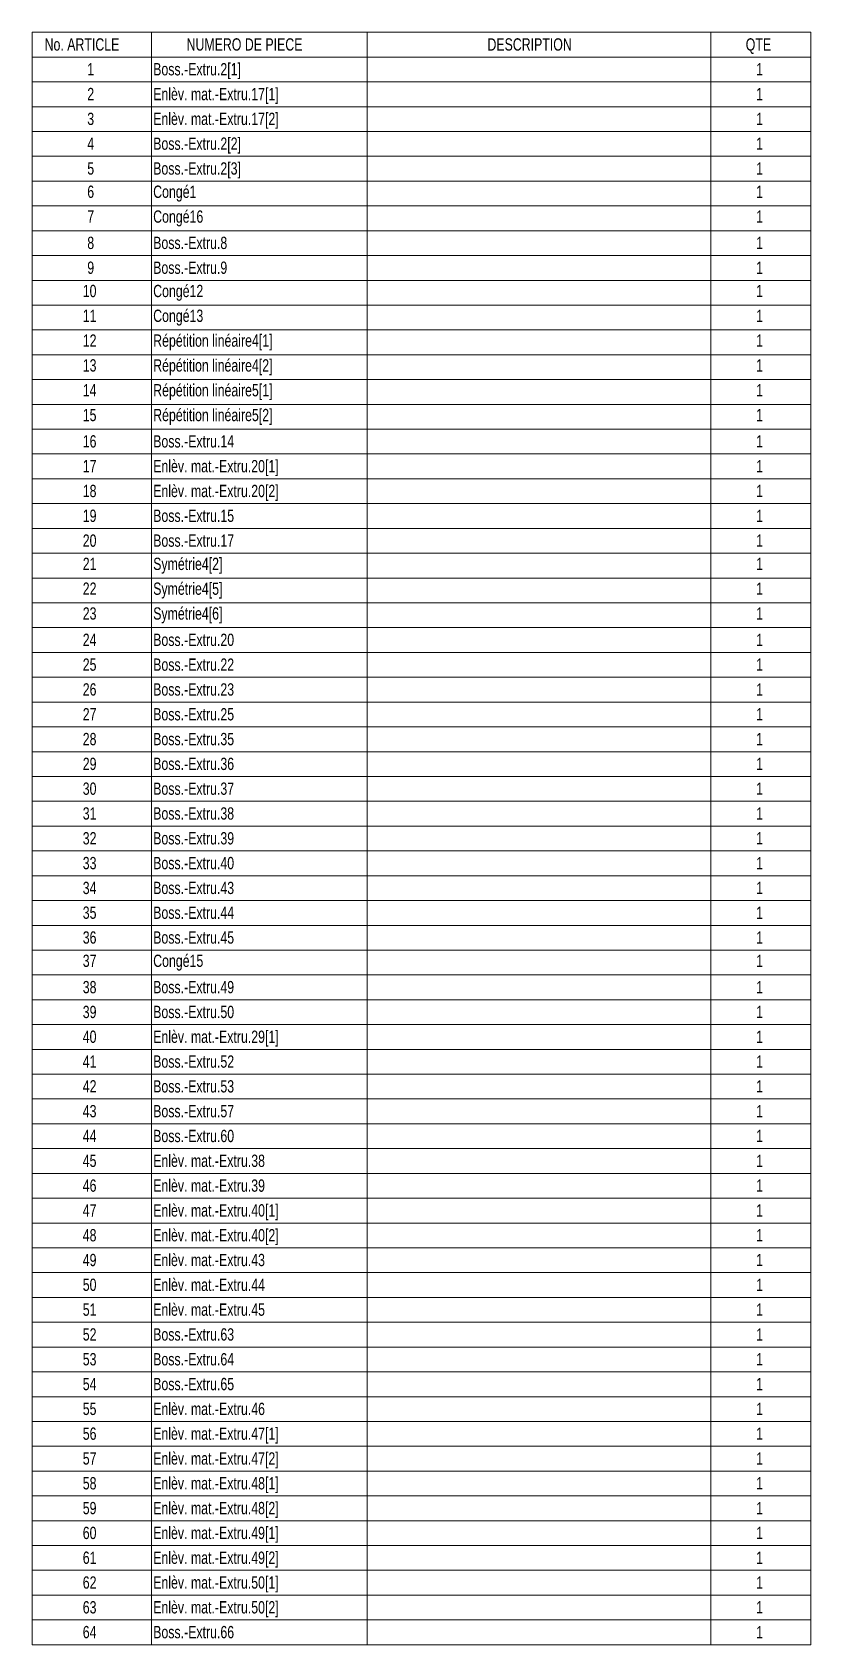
# Paper-space layout 'Feuille1' of a CAD drawing. Header units: millimetres. Extents: x 11 to 540, y -252 to 207.
# Drawn here: x 318.9 to 540.3, y -251.5 to 207.3 of the extents above; entities that cross this region are included whole.
import ezdxf

# ---------------------------------------------------------------- set-up
doc = ezdxf.new("R2010")
doc.units = ezdxf.units.MM
doc.styles.add('SLDTEXTSTYLE0', font='TXT', dxfattribs={"width": 0.75})

# ---------------------------------------------------------------- blocks, each defined once
blk = doc.blocks.new('SW_TABLEANNOTATION_0')
at = {"color": 0, "linetype": 'Continuous', "lineweight": 0}
for p, q in [((0, 0), (0, -458.8)), ((221.48, 0), (0, 0)), ((33.91, 0), (33.91, -7.06)), ((95.27, 0), (95.27, -7.06)), ((193.05, 0), (193.05, -7.06)), ((221.48, -458.8), (221.48, 0)), ((0, -7.06), (221.48, -7.06)), ((33.91, -7.06), (33.91, -458.8)), ((95.27, -7.06), (95.27, -458.8)), ((193.05, -7.06), (193.05, -458.8)), ((0, -14.12), (221.48, -14.12)), ((0, -21.18), (221.48, -21.18)), ((0, -28.23), (221.48, -28.23)), ((0, -35.29), (221.48, -35.29)), ((0, -42.35), (221.48, -42.35)), ((0, -49.41), (221.48, -49.41)), ((0, -56.47), (221.48, -56.47)), ((0, -63.53), (221.48, -63.53)), ((0, -70.59), (221.48, -70.59)), ((0, -77.64), (221.48, -77.64)), ((0, -84.7), (221.48, -84.7)), ((0, -91.76), (221.48, -91.76)), ((0, -98.82), (221.48, -98.82)), ((0, -105.88), (221.48, -105.88)), ((0, -112.94), (221.48, -112.94)), ((0, -119.99), (221.48, -119.99)), ((0, -127.05), (221.48, -127.05)), ((0, -134.11), (221.48, -134.11)), ((0, -141.17), (221.48, -141.17)), ((0, -148.23), (221.48, -148.23)), ((0, -155.29), (221.48, -155.29)), ((0, -162.35), (221.48, -162.35)), ((0, -169.4), (221.48, -169.4)), ((0, -176.46), (221.48, -176.46)), ((0, -183.52), (221.48, -183.52)), ((0, -190.58), (221.48, -190.58)), ((0, -197.64), (221.48, -197.64)), ((0, -204.7), (221.48, -204.7)), ((0, -211.76), (221.48, -211.76)), ((0, -218.81), (221.48, -218.81)), ((0, -225.87), (221.48, -225.87)), ((0, -232.93), (221.48, -232.93)), ((0, -239.99), (221.48, -239.99)), ((0, -247.05), (221.48, -247.05)), ((0, -254.11), (221.48, -254.11)), ((0, -261.17), (221.48, -261.17)), ((0, -268.22), (221.48, -268.22)), ((0, -275.28), (221.48, -275.28)), ((0, -282.34), (221.48, -282.34)), ((0, -289.4), (221.48, -289.4)), ((0, -296.46), (221.48, -296.46)), ((0, -303.52), (221.48, -303.52)), ((0, -310.58), (221.48, -310.58)), ((0, -317.63), (221.48, -317.63)), ((0, -324.69), (221.48, -324.69)), ((0, -331.75), (221.48, -331.75)), ((0, -338.81), (221.48, -338.81)), ((0, -345.87), (221.48, -345.87)), ((0, -352.93), (221.48, -352.93)), ((0, -359.98), (221.48, -359.98)), ((0, -367.04), (221.48, -367.04)), ((0, -374.1), (221.48, -374.1)), ((0, -381.16), (221.48, -381.16)), ((0, -388.22), (221.48, -388.22)), ((0, -395.28), (221.48, -395.28)), ((0, -402.34), (221.48, -402.34)), ((0, -409.39), (221.48, -409.39)), ((0, -416.45), (221.48, -416.45)), ((0, -423.51), (221.48, -423.51)), ((0, -430.57), (221.48, -430.57)), ((0, -437.63), (221.48, -437.63)), ((0, -444.69), (221.48, -444.69)), ((0, -451.75), (221.48, -451.75)), ((0, -458.8), (221.48, -458.8))]:
    blk.add_line(p, q, dxfattribs=at)
at = {"color": 0, "linetype": 'Continuous', "lineweight": 0, "char_height": 3.5, "attachment_point": 1, "style": 'SLDTEXTSTYLE0'}
for s, insert in [('No. ARTICLE', (3.52, -1.72)), ('NUMERO DE PIECE', (43.91, -1.72)), ('DESCRIPTION', (129.51, -1.72)), ('QTE', (202.99, -1.72)), ('1', (15.66, -8.77)), ('Boss.-Extru.2[1]', (34.41, -8.77)), ('1', (205.97, -8.77)), ('2', (15.66, -15.83)), ('Enlèv. mat.-Extru.17[1]', (34.41, -15.83)), ('1', (205.97, -15.83)), ('3', (15.66, -22.89)), ('Enlèv. mat.-Extru.17[2]', (34.41, -22.89)), ('1', (205.97, -22.89)), ('4', (15.66, -29.95)), ('Boss.-Extru.2[2]', (34.41, -29.95)), ('1', (205.97, -29.95)), ('5', (15.66, -37.01)), ('Boss.-Extru.2[3]', (34.41, -37.01)), ('1', (205.97, -37.01)), ('6', (15.66, -43.63)), ('Congé1', (34.41, -43.63)), ('1', (205.97, -43.63)), ('Congé16', (34.41, -50.69)), ('7', (15.66, -50.69)), ('1', (205.97, -50.69)), ('8', (15.66, -58.18)), ('Boss.-Extru.8', (34.41, -58.18)), ('1', (205.97, -58.18)), ('9', (15.66, -65.24)), ('Boss.-Extru.9', (34.41, -65.24)), ('1', (205.97, -65.24)), ('10', (14.37, -71.87)), ('Congé12', (34.41, -71.87)), ('1', (205.97, -71.87)), ('11', (14.37, -78.92)), ('Congé13', (34.41, -78.92)), ('1', (205.97, -78.92)), ('12', (14.37, -85.98)), ('Répétition linéaire4[1]', (34.41, -85.98)), ('1', (205.97, -85.98)), ('13', (14.37, -93.04)), ('Répétition linéaire4[2]', (34.41, -93.04)), ('1', (205.97, -93.04)), ('14', (14.37, -100.1)), ('Répétition linéaire5[1]', (34.41, -100.1)), ('1', (205.97, -100.1)), ('15', (14.37, -107.16)), ('Répétition linéaire5[2]', (34.41, -107.16)), ('1', (205.97, -107.16)), ('16', (14.37, -114.65)), ('Boss.-Extru.14', (34.41, -114.65)), ('1', (205.97, -114.65)), ('17', (14.37, -121.71)), ('Enlèv. mat.-Extru.20[1]', (34.41, -121.71)), ('1', (205.97, -121.71)), ('18', (14.37, -128.77)), ('Enlèv. mat.-Extru.20[2]', (34.41, -128.77)), ('1', (205.97, -128.77)), ('19', (14.37, -135.83)), ('Boss.-Extru.15', (34.41, -135.83)), ('1', (205.97, -135.83)), ('20', (14.37, -142.89)), ('Boss.-Extru.17', (34.41, -142.89)), ('1', (205.97, -142.89)), ('21', (14.37, -149.51)), ('Symétrie4[2]', (34.41, -149.51)), ('1', (205.97, -149.51)), ('22', (14.37, -156.57)), ('Symétrie4[5]', (34.41, -156.57)), ('1', (205.97, -156.57)), ('23', (14.37, -163.63)), ('Symétrie4[6]', (34.41, -163.63)), ('1', (205.97, -163.63)), ('24', (14.37, -171.12)), ('Boss.-Extru.20', (34.41, -171.12)), ('1', (205.97, -171.12)), ('25', (14.37, -178.18)), ('Boss.-Extru.22', (34.41, -178.18)), ('1', (205.97, -178.18)), ('26', (14.37, -185.24)), ('Boss.-Extru.23', (34.41, -185.24)), ('1', (205.97, -185.24)), ('27', (14.37, -192.3)), ('Boss.-Extru.25', (34.41, -192.3)), ('1', (205.97, -192.3)), ('28', (14.37, -199.36)), ('Boss.-Extru.35', (34.41, -199.36)), ('1', (205.97, -199.36)), ('29', (14.37, -206.41)), ('Boss.-Extru.36', (34.41, -206.41)), ('1', (205.97, -206.41)), ('30', (14.37, -213.47)), ('Boss.-Extru.37', (34.41, -213.47)), ('1', (205.97, -213.47)), ('31', (14.37, -220.53)), ('Boss.-Extru.38', (34.41, -220.53)), ('1', (205.97, -220.53)), ('32', (14.37, -227.59)), ('Boss.-Extru.39', (34.41, -227.59)), ('1', (205.97, -227.59)), ('33', (14.37, -234.65)), ('Boss.-Extru.40', (34.41, -234.65)), ('1', (205.97, -234.65)), ('34', (14.37, -241.71)), ('Boss.-Extru.43', (34.41, -241.71)), ('1', (205.97, -241.71)), ('35', (14.37, -248.76)), ('Boss.-Extru.44', (34.41, -248.76)), ('1', (205.97, -248.76)), ('36', (14.37, -255.82)), ('Boss.-Extru.45', (34.41, -255.82)), ('1', (205.97, -255.82)), ('37', (14.37, -262.45)), ('Congé15', (34.41, -262.45)), ('1', (205.97, -262.45)), ('38', (14.37, -269.94)), ('Boss.-Extru.49', (34.41, -269.94)), ('1', (205.97, -269.94)), ('39', (14.37, -277)), ('Boss.-Extru.50', (34.41, -277)), ('1', (205.97, -277)), ('40', (14.37, -284.06)), ('Enlèv. mat.-Extru.29[1]', (34.41, -284.06)), ('1', (205.97, -284.06)), ('41', (14.37, -291.12)), ('Boss.-Extru.52', (34.41, -291.12)), ('1', (205.97, -291.12)), ('42', (14.37, -298.17)), ('Boss.-Extru.53', (34.41, -298.17)), ('1', (205.97, -298.17)), ('43', (14.37, -305.23)), ('Boss.-Extru.57', (34.41, -305.23)), ('1', (205.97, -305.23)), ('44', (14.37, -312.29)), ('Boss.-Extru.60', (34.41, -312.29)), ('1', (205.97, -312.29)), ('45', (14.37, -319.35)), ('Enlèv. mat.-Extru.38', (34.41, -319.35)), ('1', (205.97, -319.35)), ('46', (14.37, -326.41)), ('Enlèv. mat.-Extru.39', (34.41, -326.41)), ('1', (205.97, -326.41)), ('47', (14.37, -333.47)), ('Enlèv. mat.-Extru.40[1]', (34.41, -333.47)), ('1', (205.97, -333.47)), ('48', (14.37, -340.53)), ('Enlèv. mat.-Extru.40[2]', (34.41, -340.53)), ('1', (205.97, -340.53)), ('49', (14.37, -347.58)), ('Enlèv. mat.-Extru.43', (34.41, -347.58)), ('1', (205.97, -347.58)), ('50', (14.37, -354.64)), ('Enlèv. mat.-Extru.44', (34.41, -354.64)), ('1', (205.97, -354.64)), ('51', (14.37, -361.7)), ('Enlèv. mat.-Extru.45', (34.41, -361.7)), ('1', (205.97, -361.7)), ('52', (14.37, -368.76)), ('Boss.-Extru.63', (34.41, -368.76)), ('1', (205.97, -368.76)), ('53', (14.37, -375.82)), ('Boss.-Extru.64', (34.41, -375.82)), ('1', (205.97, -375.82)), ('54', (14.37, -382.88)), ('Boss.-Extru.65', (34.41, -382.88)), ('1', (205.97, -382.88)), ('55', (14.37, -389.94)), ('Enlèv. mat.-Extru.46', (34.41, -389.94)), ('1', (205.97, -389.94)), ('56', (14.37, -396.99)), ('Enlèv. mat.-Extru.47[1]', (34.41, -396.99)), ('1', (205.97, -396.99)), ('57', (14.37, -404.05)), ('Enlèv. mat.-Extru.47[2]', (34.41, -404.05)), ('1', (205.97, -404.05)), ('58', (14.37, -411.11)), ('Enlèv. mat.-Extru.48[1]', (34.41, -411.11)), ('1', (205.97, -411.11)), ('59', (14.37, -418.17)), ('Enlèv. mat.-Extru.48[2]', (34.41, -418.17)), ('1', (205.97, -418.17)), ('60', (14.37, -425.23)), ('Enlèv. mat.-Extru.49[1]', (34.41, -425.23)), ('1', (205.97, -425.23)), ('61', (14.37, -432.29)), ('Enlèv. mat.-Extru.49[2]', (34.41, -432.29)), ('1', (205.97, -432.29)), ('62', (14.37, -439.34)), ('Enlèv. mat.-Extru.50[1]', (34.41, -439.34)), ('1', (205.97, -439.34)), ('63', (14.37, -446.4)), ('Enlèv. mat.-Extru.50[2]', (34.41, -446.4)), ('1', (205.97, -446.4)), ('64', (14.37, -453.46)), ('Boss.-Extru.66', (34.41, -453.46)), ('1', (205.97, -453.46))]:
    blk.add_mtext(s, dxfattribs=dict(at, insert=insert))

psp = doc.layouts.new('Feuille1')

# ---------------------------------------------------------------- block references
at = {"color": 7, "linetype": 'Continuous', "lineweight": 0}
psp.add_blockref('SW_TABLEANNOTATION_0', (318.86, 207.27), dxfattribs=at)

doc.saveas('drawing.dxf')
